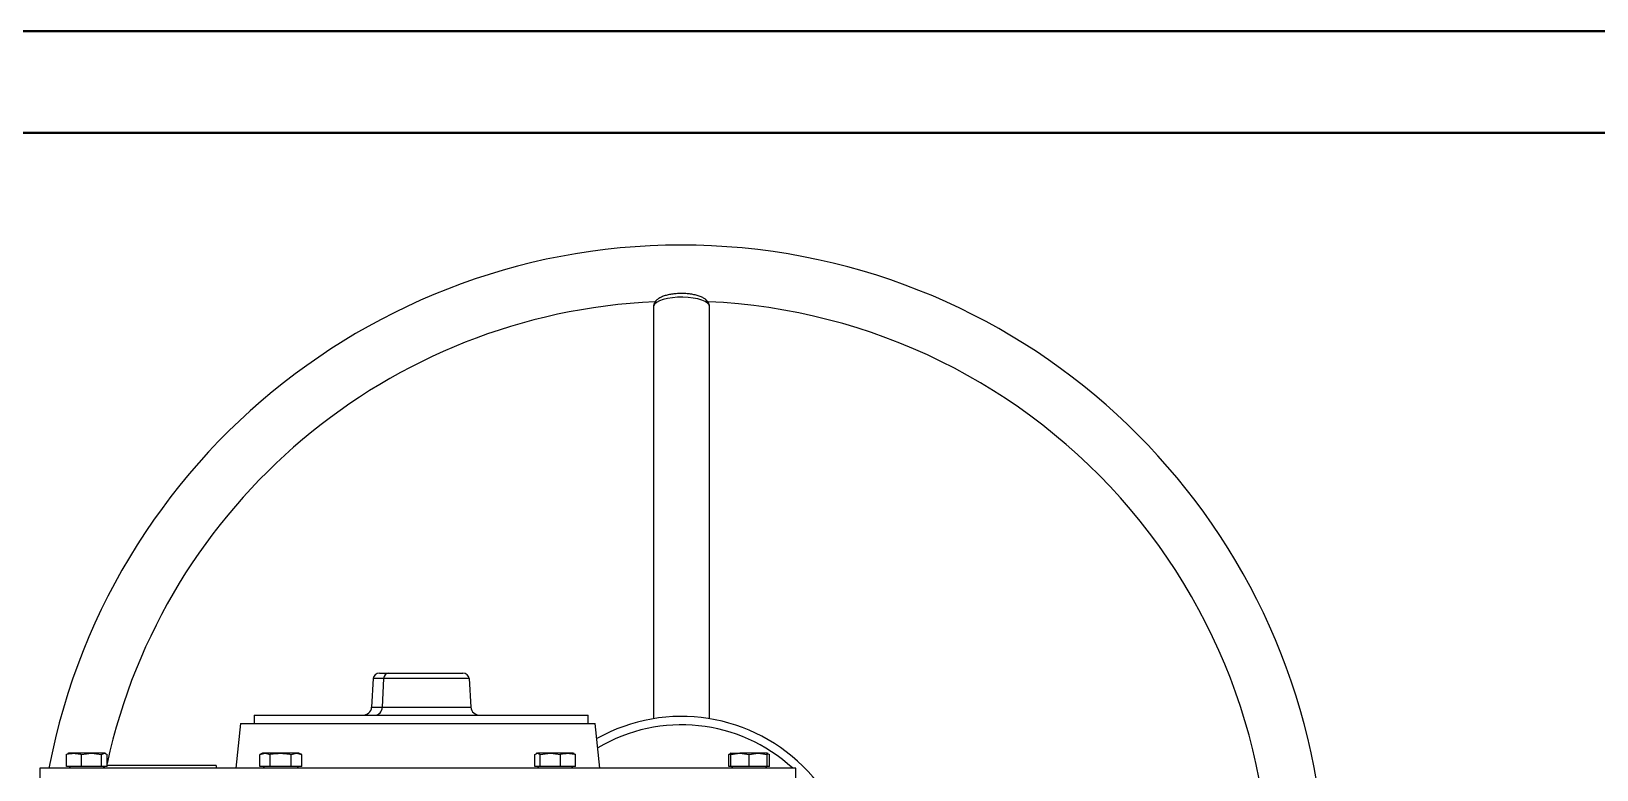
# Model space of a CAD drawing. Header units: millimetres. Extents: x 1663 to 4708, y 540 to 2693.
# Drawn here: x 3797 to 4356, y 2430 to 2693 of the extents above; entities that cross this region are included whole.
import ezdxf

# ---------------------------------------------------------------- set-up
doc = ezdxf.new("R2010")
doc.units = ezdxf.units.MM
doc.layers.add('AM_BOR', color=7, linetype='Continuous', lineweight=50)
doc.layers.add('粗实线', color=7, linetype='Continuous', lineweight=40)

# ---------------------------------------------------------------- blocks, each defined once
blk = doc.blocks.new('rA3')
at = {"layer": '粗实线'}
for p, q in [((753.384, 421.26), (333.384, 421.26)), ((748.384, 416.26), (358.384, 416.26))]:
    blk.add_line(p, q, dxfattribs=at)

msp = doc.modelspace()

# ---------------------------------------------------------------- linework, layer by layer
at = {"color": 7, "linetype": 'Continuous', "lineweight": 25}
for p, q in [((4018.877, 2594.859), (4018.877, 2447.788)), ((4038.877, 2447.788), (4038.877, 2594.859)), ((3918.809, 2462.153), (3918.211, 2451.891)), ((3922.502, 2462.153), (3918.809, 2462.153)), ((3921.032, 2464.048), (3924.245, 2464.048)), ((3922.502, 2462.153), (3922.033, 2451.891)), ((3953.032, 2462.153), (3922.502, 2462.153)), ((3924.245, 2464.048), (3950.81, 2464.048)), ((3953.032, 2462.153), (3953.631, 2451.891)), ((3876.243, 2449.048), (3876.243, 2446.13)), ((3876.243, 2449.048), (3943.088, 2449.048)), ((3918.211, 2451.891), (3922.033, 2451.891)), ((3922.033, 2451.891), (3953.631, 2451.891)), ((3943.088, 2449.048), (3995.598, 2449.048)), ((3995.598, 2446.13), (3995.598, 2449.048)), ((3871.433, 2446.13), (3869.751, 2430.13)), ((3871.433, 2446.13), (3998.07, 2446.13)), ((3999.751, 2430.13), (3998.07, 2446.13)), ((3809.765, 2435.261), (3809.245, 2435.064)), ((3809.245, 2430.73), (3809.245, 2435.064)), ((3809.995, 2435.43), (3809.738, 2435.337)), ((3811.899, 2435.43), (3809.995, 2435.43)), ((3818.177, 2435.43), (3811.899, 2435.43)), ((3814.552, 2435.064), (3818.177, 2435.43)), ((3814.552, 2430.73), (3814.552, 2435.064)), ((3818.177, 2435.43), (3821.802, 2435.064)), ((3822.773, 2435.43), (3818.177, 2435.43)), ((3821.802, 2435.064), (3822.773, 2435.43)), ((3821.802, 2430.73), (3821.802, 2435.064)), ((3822.773, 2435.43), (3823.745, 2435.064)), ((3822.995, 2435.43), (3822.773, 2435.43)), ((3823.252, 2435.337), (3822.995, 2435.43)), ((3823.745, 2430.73), (3823.745, 2435.064)), ((3879.268, 2435.43), (3878.262, 2435.064)), ((3878.262, 2435.064), (3880.139, 2435.43)), ((3878.262, 2430.73), (3878.262, 2435.064)), ((3880.139, 2435.43), (3879.268, 2435.43)), ((3880.139, 2435.43), (3882.015, 2435.064)), ((3885.768, 2435.43), (3880.139, 2435.43)), ((3882.015, 2430.73), (3882.015, 2435.064)), ((3891.397, 2435.43), (3885.768, 2435.43)), ((3889.521, 2435.064), (3891.397, 2435.43)), ((3889.521, 2430.73), (3889.521, 2435.064)), ((3891.397, 2435.43), (3893.273, 2435.064)), ((3892.268, 2435.43), (3891.397, 2435.43)), ((3893.273, 2435.064), (3892.268, 2435.43)), ((3893.273, 2430.73), (3893.273, 2435.064)), ((3976.485, 2435.064), (3977.456, 2435.43)), ((3976.485, 2430.73), (3976.485, 2435.064)), ((3977.235, 2435.43), (3976.978, 2435.337)), ((3977.235, 2435.43), (3977.456, 2435.43)), ((3977.456, 2435.43), (3978.428, 2435.064)), ((3982.052, 2435.43), (3977.456, 2435.43)), ((3978.428, 2435.064), (3982.052, 2435.43)), ((3978.428, 2430.73), (3978.428, 2435.064)), ((3982.052, 2435.43), (3985.677, 2435.064)), ((3988.331, 2435.43), (3982.052, 2435.43)), ((3985.677, 2430.73), (3985.677, 2435.064)), ((3990.235, 2435.43), (3988.331, 2435.43)), ((3990.492, 2435.337), (3990.235, 2435.43)), ((3990.985, 2435.064), (3990.464, 2435.261)), ((3990.985, 2430.73), (3990.985, 2435.064)), ((4046.279, 2435.261), (4045.758, 2435.064)), ((4045.758, 2430.73), (4045.758, 2435.064)), ((4046.508, 2435.43), (4046.251, 2435.337)), ((4046.508, 2435.064), (4049.758, 2435.43)), ((4046.508, 2435.43), (4049.758, 2435.43)), ((4046.508, 2430.73), (4046.508, 2435.064)), ((4049.758, 2435.43), (4053.008, 2435.064)), ((4056.258, 2435.43), (4049.758, 2435.43)), ((4053.008, 2435.064), (4056.258, 2435.43)), ((4053.008, 2430.73), (4053.008, 2435.064)), ((4056.258, 2435.43), (4059.508, 2435.064)), ((4059.508, 2435.43), (4056.258, 2435.43)), ((4059.765, 2435.337), (4059.508, 2435.43)), ((4059.508, 2435.347), (4060.258, 2435.064)), ((4059.508, 2430.73), (4059.508, 2435.064)), ((4060.258, 2430.73), (4060.258, 2435.064)), ((3799.751, 2430.13), (3799.751, 2420.26)), ((4069.751, 2430.13), (3799.751, 2430.13)), ((3814.552, 2430.73), (3809.245, 2430.73)), ((3810.16, 2430.73), (3810.76, 2430.13)), ((3821.802, 2430.73), (3814.552, 2430.73)), ((3823.745, 2430.73), (3821.802, 2430.73)), ((3822.23, 2430.13), (3822.83, 2430.73)), ((3822.699, 2430.599), (3822.699, 2430.13)), ((3862.699, 2431.13), (3823.745, 2431.13)), ((3862.699, 2431.13), (3862.699, 2430.13)), ((3882.015, 2430.73), (3878.262, 2430.73)), ((3879.433, 2430.73), (3880.033, 2430.13)), ((3889.521, 2430.73), (3882.015, 2430.73)), ((3893.273, 2430.73), (3889.521, 2430.73)), ((3891.503, 2430.13), (3892.103, 2430.73)), ((3978.428, 2430.73), (3976.485, 2430.73)), ((3977.4, 2430.73), (3978, 2430.13)), ((3985.677, 2430.73), (3978.428, 2430.73)), ((3990.985, 2430.73), (3985.677, 2430.73)), ((3989.47, 2430.13), (3990.07, 2430.73)), ((4046.508, 2430.73), (4045.758, 2430.73)), ((4053.008, 2430.73), (4046.508, 2430.73)), ((4046.673, 2430.73), (4047.273, 2430.13)), ((4059.508, 2430.73), (4053.008, 2430.73)), ((4058.743, 2430.13), (4059.343, 2430.73)), ((4060.258, 2430.73), (4059.508, 2430.73)), ((4069.751, 2420.26), (4069.751, 2430.13))]:
    msp.add_line(p, q, dxfattribs=at)
at = {"color": 7, "linetype": 'Continuous', "lineweight": 25, "flags": 128}
msp.add_lwpolyline([(4038.877, 2594.859), (4038.696, 2595.506), (4038.16, 2596.13), (4037.289, 2596.708), (4036.114, 2597.219), (4034.677, 2597.645), (4033.031, 2597.97), (4031.234, 2598.182), (4029.352, 2598.275), (4027.453, 2598.244), (4025.606, 2598.091), (4023.877, 2597.821), (4022.328, 2597.443), (4021.016, 2596.973), (4019.988, 2596.426), (4019.282, 2595.822), (4018.922, 2595.184), (4018.877, 2594.859)], dxfattribs=at)
at = {"color": 7, "linetype": 'Continuous', "lineweight": 25}
for radius, start, end in [(230, 0, 169.16329), (210, 92.58495, 167.63931), (210, 353.04862, 87.41373), (61.716, 326.45296, 119.33475), (58.716, 47.43188, 120.60378)]:
    msp.add_arc((4028.877, 2386.888), radius, start, end, dxfattribs=at)
for centre, major_axis, ratio, start_param, end_param in [((3921.032, 2462.048), (2.226, 0), 0.8985911, 1.5707963, 3.0892328), ((3924.245, 2462.048), (0, 2), 0.8726727, 0, 1.5184364), ((3950.81, 2462.048), (2.226, 0), 0.8985911, 0.0523599, 1.5707963), ((3914.877, 2452.048), (3.339, 0), 0.8985911, 4.712389, 6.2308254), ((3919.419, 2452.048), (0, 3), 0.8726727, 3.1415927, 4.6600291), ((3956.965, 2452.048), (3.339, 0), 0.8985911, 3.1939525, 4.712389)]:
    msp.add_ellipse(centre, major_axis=major_axis, ratio=ratio, start_param=start_param, end_param=end_param, dxfattribs=at)
for points, knots in [([(4038.877, 2594.859), (4038.85, 2595.154), (4038.796, 2595.758), (4038.386, 2596.573), (4037.787, 2597.277), (4036.97, 2597.897), (4035.887, 2598.452), (4034.524, 2598.92), (4032.958, 2599.272), (4031.292, 2599.499), (4029.572, 2599.605), (4027.84, 2599.593), (4026.143, 2599.465), (4024.524, 2599.22), (4023.022, 2598.858), (4021.657, 2598.365), (4020.557, 2597.76), (4019.722, 2597.043), (4019.181, 2596.248), (4018.885, 2595.496), (4018.911, 2595.029), (4018.92, 2594.871)], [0, 0, 0, 0, 0.0400849, 0.0821636, 0.1255849, 0.174621, 0.2325462, 0.296171, 0.3578939, 0.4178327, 0.476832, 0.5354746, 0.5941854, 0.653277, 0.7133004, 0.7751382, 0.8403339, 0.8918637, 0.9365443, 0.9786363, 1, 1, 1, 1]), ([(3809.245, 2435.064), (3809.269, 2435.07), (3810.143, 2435.295), (3811.033, 2435.364), (3811.899, 2435.43)], [0, 0, 0, 0, 0.0269953, 1, 1, 1, 1]), ([(3811.899, 2435.43), (3812.564, 2435.39), (3813.454, 2435.336), (3814.33, 2435.119), (3814.552, 2435.064)], [0, 0, 0, 0, 0.7469333, 1, 1, 1, 1]), ([(3882.015, 2435.064), (3882.048, 2435.07), (3883.285, 2435.295), (3884.544, 2435.364), (3885.768, 2435.43)], [0, 0, 0, 0, 0.0269953, 1, 1, 1, 1]), ([(3885.768, 2435.43), (3886.708, 2435.39), (3887.967, 2435.336), (3889.207, 2435.119), (3889.521, 2435.064)], [0, 0, 0, 0, 0.7469333, 1, 1, 1, 1]), ([(3985.677, 2435.064), (3985.701, 2435.07), (3986.576, 2435.295), (3987.465, 2435.364), (3988.331, 2435.43)], [0, 0, 0, 0, 0.0269953, 1, 1, 1, 1]), ([(3988.331, 2435.43), (3988.996, 2435.39), (3989.886, 2435.336), (3990.763, 2435.119), (3990.985, 2435.064)], [0, 0, 0, 0, 0.7469333, 1, 1, 1, 1]), ([(4045.758, 2435.064), (4045.979, 2435.128), (4046.228, 2435.2), (4046.48, 2435.225), (4046.508, 2435.228)], [0, 0, 0, 0, 0.8897008, 1, 1, 1, 1]), ([(4046.508, 2435.43), (4046.508, 2435.364), (4046.508, 2435.295), (4046.508, 2435.07), (4046.508, 2435.064)], [0, 0, 0, 0, 0.97300478, 1, 1, 1, 1]), ([(4059.508, 2435.064), (4059.508, 2435.07), (4059.508, 2435.295), (4059.508, 2435.364), (4059.508, 2435.43)], [0, 0, 0, 0, 0.0269953, 1, 1, 1, 1])]:
    msp.add_open_spline(points, degree=3, knots=knots, dxfattribs=at)

# ---------------------------------------------------------------- block references
at = {"layer": 'AM_BOR', "xscale": 7.2509765625, "yscale": 7.2509765625, "zscale": 7.2509765625}
msp.add_blockref('rA3', (-754.487, -361.328), dxfattribs=at)

doc.saveas('drawing.dxf')
